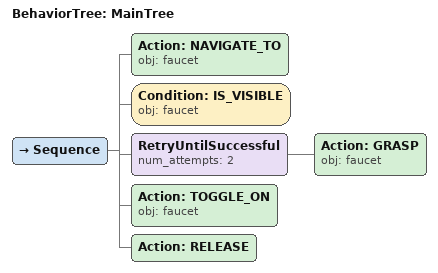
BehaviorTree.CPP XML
<root main_tree_to_execute="MainTree">
  <BehaviorTree ID="MainTree">
    <Sequence>
      <!-- Navigate to faucet -->
      <Action ID="NAVIGATE_TO" obj="faucet" />
      <!-- Check faucet is visible before GRASP -->
      <Condition ID="IS_VISIBLE" obj="faucet" />
      <!-- Retry GRASP faucet up to 2 attempts -->
      <RetryUntilSuccessful num_attempts="2">
        <!-- Grasp faucet -->
        <Action ID="GRASP" obj="faucet" />
      </RetryUntilSuccessful>
      <!-- Toggle on faucet -->
      <Action ID="TOGGLE_ON" obj="faucet" />
      <!-- Release -->
      <Action ID="RELEASE" />
    </Sequence>
  </BehaviorTree>
</root>
